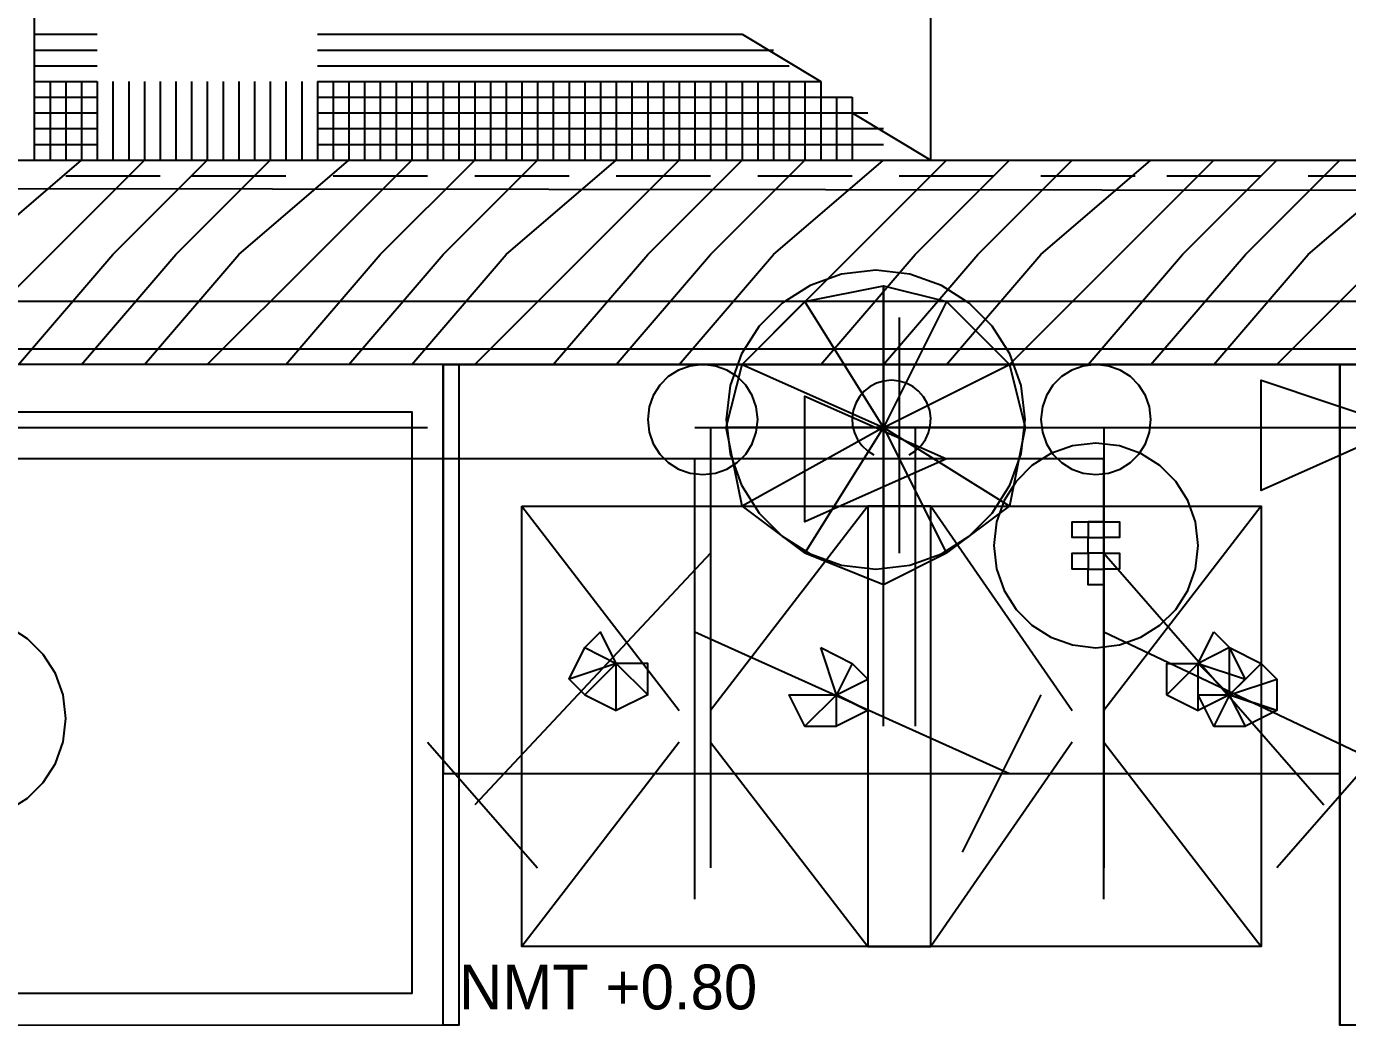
# Model space of a CAD drawing. Header units: metres. Extents: x 1 to 213, y 1 to 147.
# Drawn here: x 87.282 to 88.171, y 97.859 to 98.525 of the extents above; entities that cross this region are included whole.
import ezdxf

# ---------------------------------------------------------------- set-up
doc = ezdxf.new("R2010")
doc.units = ezdxf.units.M
doc.layers.add('00-BASE-ARQUITECTURA', color=8, linetype='Continuous')
doc.layers.add('00-BASE-TEXTO', color=8, linetype='Continuous')

msp = doc.modelspace()

# ---------------------------------------------------------------- linework, layer by layer
at = {"layer": '00-BASE-ARQUITECTURA'}
for points in [[(87.89102, 98.43553), (87.89102, 98.75303), (87.28776, 98.75303), (87.28776, 98.43553)], [(86.91735, 98.30853), (88.2191, 98.30853), (88.2191, 98.34028), (86.91735, 98.34028)], [(87.56294, 97.85345), (87.56294, 98.29794), (86.91735, 98.29794), (86.91735, 97.85345)], [(87.56294, 98.29794), (87.57352, 98.29794), (87.57352, 97.85345), (87.56294, 97.85345)], [(87.56294, 98.02278), (88.16618, 98.02278), (88.16618, 98.29794), (87.56294, 98.29794)], [(88.81176, 98.29794), (88.81176, 97.85345), (88.16618, 97.85345), (88.16618, 98.29794)], [(86.93851, 97.87462), (86.93851, 98.2662), (87.54176, 98.2662), (87.54176, 97.87462)], [(87.61585, 98.2027), (88.11327, 98.2027), (88.11327, 97.90637), (87.61585, 97.90637)], [(87.89102, 97.90637), (87.89102, 98.2027), (87.84868, 98.2027), (87.84868, 97.90637)]]:
    msp.add_lwpolyline(points, close=True, dxfattribs=at)
for points in [[(87.28776, 98.5202), (87.29835, 98.5202), (87.30894, 98.5202), (87.31952, 98.5202), (87.3301, 98.5202)], [(87.28776, 98.5202), (87.29835, 98.5202), (87.30894, 98.5202), (87.31952, 98.5202), (87.3301, 98.5202)], [(87.47826, 98.5202), (87.48884, 98.5202), (87.49943, 98.5202), (87.51001, 98.5202), (87.52059, 98.5202), (87.53118, 98.5202), (87.54176, 98.5202), (87.55234, 98.5202), (87.56294, 98.5202), (87.57352, 98.5202), (87.5841, 98.5202), (87.59468, 98.5202), (87.60527, 98.5202), (87.61585, 98.5202), (87.62643, 98.5202), (87.63702, 98.5202), (87.6476, 98.5202), (87.65818, 98.5202), (87.66876, 98.5202), (87.67935, 98.5202), (87.68993, 98.5202), (87.70051, 98.5202), (87.7111, 98.5202), (87.72168, 98.5202), (87.73226, 98.5202), (87.74285, 98.5202), (87.75343, 98.5202)], [(87.47826, 98.5202), (87.48884, 98.5202), (87.49943, 98.5202), (87.51001, 98.5202), (87.52059, 98.5202), (87.53118, 98.5202), (87.54176, 98.5202), (87.55234, 98.5202), (87.56294, 98.5202), (87.57352, 98.5202), (87.5841, 98.5202), (87.59468, 98.5202), (87.60527, 98.5202), (87.61585, 98.5202), (87.62643, 98.5202), (87.63702, 98.5202), (87.6476, 98.5202), (87.65818, 98.5202), (87.66876, 98.5202), (87.67935, 98.5202), (87.68993, 98.5202), (87.70051, 98.5202), (87.7111, 98.5202), (87.72168, 98.5202), (87.73226, 98.5202), (87.74285, 98.5202), (87.75343, 98.5202), (87.76401, 98.5202)], [(87.76401, 98.5202), (87.81693, 98.48845)], [(87.28776, 98.50961), (87.29835, 98.50961), (87.30894, 98.50961), (87.31952, 98.50961), (87.3301, 98.50961)], [(87.28776, 98.50961), (87.29835, 98.50961), (87.30894, 98.50961), (87.31952, 98.50961), (87.3301, 98.50961)], [(87.47826, 98.50961), (87.48884, 98.50961), (87.49943, 98.50961), (87.51001, 98.50961), (87.52059, 98.50961), (87.53118, 98.50961), (87.54176, 98.50961), (87.55234, 98.50961), (87.56294, 98.50961), (87.57352, 98.50961), (87.5841, 98.50961), (87.59468, 98.50961), (87.60527, 98.50961), (87.61585, 98.50961), (87.62643, 98.50961), (87.63702, 98.50961), (87.6476, 98.50961), (87.65818, 98.50961), (87.66876, 98.50961), (87.67935, 98.50961), (87.68993, 98.50961), (87.70051, 98.50961), (87.7111, 98.50961), (87.72168, 98.50961), (87.73226, 98.50961), (87.74285, 98.50961), (87.75343, 98.50961), (87.76401, 98.50961), (87.77459, 98.50961)], [(87.47826, 98.50961), (87.48884, 98.50961), (87.49943, 98.50961), (87.51001, 98.50961), (87.52059, 98.50961), (87.53118, 98.50961), (87.54176, 98.50961), (87.55234, 98.50961), (87.56294, 98.50961), (87.57352, 98.50961), (87.5841, 98.50961), (87.59468, 98.50961), (87.60527, 98.50961), (87.61585, 98.50961), (87.62643, 98.50961), (87.63702, 98.50961), (87.6476, 98.50961), (87.65818, 98.50961), (87.66876, 98.50961), (87.67935, 98.50961), (87.68993, 98.50961), (87.70051, 98.50961), (87.7111, 98.50961), (87.72168, 98.50961), (87.73226, 98.50961), (87.74285, 98.50961), (87.75343, 98.50961), (87.76401, 98.50961), (87.77459, 98.50961), (87.78518, 98.50961)], [(87.28776, 98.49903), (87.29835, 98.49903), (87.30894, 98.49903), (87.31952, 98.49903), (87.3301, 98.49903)], [(87.28776, 98.49903), (87.29835, 98.49903), (87.30894, 98.49903), (87.31952, 98.49903), (87.3301, 98.49903)], [(87.47826, 98.49903), (87.48884, 98.49903), (87.49943, 98.49903), (87.51001, 98.49903), (87.52059, 98.49903), (87.53118, 98.49903), (87.54176, 98.49903), (87.55234, 98.49903), (87.56294, 98.49903), (87.57352, 98.49903), (87.5841, 98.49903), (87.59468, 98.49903), (87.60527, 98.49903), (87.61585, 98.49903), (87.62643, 98.49903), (87.63702, 98.49903), (87.6476, 98.49903), (87.65818, 98.49903), (87.66876, 98.49903), (87.67935, 98.49903), (87.68993, 98.49903), (87.70051, 98.49903), (87.7111, 98.49903), (87.72168, 98.49903), (87.73226, 98.49903), (87.74285, 98.49903), (87.75343, 98.49903), (87.76401, 98.49903), (87.77459, 98.49903), (87.78518, 98.49903)], [(87.47826, 98.49903), (87.48884, 98.49903), (87.49943, 98.49903), (87.51001, 98.49903), (87.52059, 98.49903), (87.53118, 98.49903), (87.54176, 98.49903), (87.55234, 98.49903), (87.56294, 98.49903), (87.57352, 98.49903), (87.5841, 98.49903), (87.59468, 98.49903), (87.60527, 98.49903), (87.61585, 98.49903), (87.62643, 98.49903), (87.63702, 98.49903), (87.6476, 98.49903), (87.65818, 98.49903), (87.66876, 98.49903), (87.67935, 98.49903), (87.68993, 98.49903), (87.70051, 98.49903), (87.7111, 98.49903), (87.72168, 98.49903), (87.73226, 98.49903), (87.74285, 98.49903), (87.75343, 98.49903), (87.76401, 98.49903), (87.77459, 98.49903), (87.78518, 98.49903), (87.79576, 98.49903)], [(87.28776, 98.48845), (87.29835, 98.48845), (87.30894, 98.48845), (87.31952, 98.48845), (87.3301, 98.48845)], [(87.28776, 98.48845), (87.29835, 98.48845), (87.30894, 98.48845), (87.31952, 98.48845), (87.3301, 98.48845)], [(87.28776, 98.48845), (87.29835, 98.48845), (87.30894, 98.48845), (87.31952, 98.48845), (87.3301, 98.48845)], [(87.29835, 98.48845), (87.29835, 98.47786), (87.29835, 98.46728), (87.29835, 98.4567), (87.29835, 98.44612), (87.29835, 98.43553)], [(87.29835, 98.48845), (87.29835, 98.47786), (87.29835, 98.46728), (87.29835, 98.4567), (87.29835, 98.44612), (87.29835, 98.43553)], [(87.30894, 98.48845), (87.30894, 98.47786), (87.30894, 98.46728), (87.30894, 98.4567), (87.30894, 98.44612), (87.30894, 98.43553)], [(87.30894, 98.48845), (87.30894, 98.47786), (87.30894, 98.46728), (87.30894, 98.4567), (87.30894, 98.44612), (87.30894, 98.43553)], [(87.31952, 98.48845), (87.31952, 98.47786), (87.31952, 98.46728), (87.31952, 98.4567), (87.31952, 98.44612), (87.31952, 98.43553)], [(87.31952, 98.48845), (87.31952, 98.47786), (87.31952, 98.46728), (87.31952, 98.4567), (87.31952, 98.44612), (87.31952, 98.43553)], [(87.3301, 98.48845), (87.3301, 98.47786), (87.3301, 98.46728), (87.3301, 98.4567), (87.3301, 98.44612), (87.3301, 98.43553)], [(87.3301, 98.48845), (87.3301, 98.47786), (87.3301, 98.46728), (87.3301, 98.4567), (87.3301, 98.44612), (87.3301, 98.43553)], [(87.34068, 98.48845), (87.34068, 98.47786), (87.34068, 98.46728), (87.34068, 98.4567), (87.34068, 98.44612), (87.34068, 98.43553)], [(87.34068, 98.48845), (87.34068, 98.47786), (87.34068, 98.46728), (87.34068, 98.4567), (87.34068, 98.44612), (87.34068, 98.43553)], [(87.35127, 98.48845), (87.35127, 98.47786), (87.35127, 98.46728), (87.35127, 98.4567), (87.35127, 98.44612), (87.35127, 98.43553)], [(87.35127, 98.48845), (87.35127, 98.47786), (87.35127, 98.46728), (87.35127, 98.4567), (87.35127, 98.44612), (87.35127, 98.43553)], [(87.36185, 98.48845), (87.36185, 98.47786), (87.36185, 98.46728), (87.36185, 98.4567), (87.36185, 98.44612), (87.36185, 98.43553)], [(87.36185, 98.48845), (87.36185, 98.47786), (87.36185, 98.46728), (87.36185, 98.4567), (87.36185, 98.44612), (87.36185, 98.43553)], [(87.37243, 98.48845), (87.37243, 98.47786), (87.37243, 98.46728), (87.37243, 98.4567), (87.37243, 98.44612), (87.37243, 98.43553)], [(87.37243, 98.48845), (87.37243, 98.47786), (87.37243, 98.46728), (87.37243, 98.4567), (87.37243, 98.44612), (87.37243, 98.43553)], [(87.38302, 98.48845), (87.38302, 98.47786), (87.38302, 98.46728), (87.38302, 98.4567), (87.38302, 98.44612), (87.38302, 98.43553)], [(87.38302, 98.48845), (87.38302, 98.47786), (87.38302, 98.46728), (87.38302, 98.4567), (87.38302, 98.44612), (87.38302, 98.43553)], [(87.3936, 98.48845), (87.3936, 98.47786), (87.3936, 98.46728), (87.3936, 98.4567), (87.3936, 98.44612), (87.3936, 98.43553)], [(87.3936, 98.48845), (87.3936, 98.47786), (87.3936, 98.46728), (87.3936, 98.4567), (87.3936, 98.44612), (87.3936, 98.43553)], [(87.40418, 98.48845), (87.40418, 98.47786), (87.40418, 98.46728), (87.40418, 98.4567), (87.40418, 98.44612), (87.40418, 98.43553)], [(87.40418, 98.48845), (87.40418, 98.47786), (87.40418, 98.46728), (87.40418, 98.4567), (87.40418, 98.44612), (87.40418, 98.43553)], [(87.41476, 98.48845), (87.41476, 98.47786), (87.41476, 98.46728), (87.41476, 98.4567), (87.41476, 98.44612), (87.41476, 98.43553)], [(87.41476, 98.48845), (87.41476, 98.47786), (87.41476, 98.46728), (87.41476, 98.4567), (87.41476, 98.44612), (87.41476, 98.43553)], [(87.42535, 98.48845), (87.42535, 98.47786), (87.42535, 98.46728), (87.42535, 98.4567), (87.42535, 98.44612), (87.42535, 98.43553)], [(87.42535, 98.48845), (87.42535, 98.47786), (87.42535, 98.46728), (87.42535, 98.4567), (87.42535, 98.44612), (87.42535, 98.43553)], [(87.43593, 98.48845), (87.43593, 98.47786), (87.43593, 98.46728), (87.43593, 98.4567), (87.43593, 98.44612), (87.43593, 98.43553)], [(87.43593, 98.48845), (87.43593, 98.47786), (87.43593, 98.46728), (87.43593, 98.4567), (87.43593, 98.44612), (87.43593, 98.43553)], [(87.44651, 98.48845), (87.44651, 98.47786), (87.44651, 98.46728), (87.44651, 98.4567), (87.44651, 98.44612), (87.44651, 98.43553)], [(87.44651, 98.48845), (87.44651, 98.47786), (87.44651, 98.46728), (87.44651, 98.4567), (87.44651, 98.44612), (87.44651, 98.43553)], [(87.4571, 98.48845), (87.4571, 98.47786), (87.4571, 98.46728), (87.4571, 98.4567), (87.4571, 98.44612), (87.4571, 98.43553)], [(87.4571, 98.48845), (87.4571, 98.47786), (87.4571, 98.46728), (87.4571, 98.4567), (87.4571, 98.44612), (87.4571, 98.43553)], [(87.46768, 98.48845), (87.46768, 98.47786), (87.46768, 98.46728), (87.46768, 98.4567), (87.46768, 98.44612), (87.46768, 98.43553)], [(87.46768, 98.48845), (87.46768, 98.47786), (87.46768, 98.46728), (87.46768, 98.4567), (87.46768, 98.44612), (87.46768, 98.43553)], [(87.47826, 98.48845), (87.47826, 98.47786), (87.47826, 98.46728), (87.47826, 98.4567), (87.47826, 98.44612), (87.47826, 98.43553)], [(87.47826, 98.48845), (87.47826, 98.47786), (87.47826, 98.46728), (87.47826, 98.4567), (87.47826, 98.44612), (87.47826, 98.43553)], [(87.47826, 98.48845), (87.47826, 98.47786), (87.47826, 98.46728), (87.47826, 98.4567), (87.47826, 98.44612), (87.47826, 98.43553)], [(87.47826, 98.48845), (87.48884, 98.48845), (87.49943, 98.48845), (87.51001, 98.48845), (87.52059, 98.48845), (87.53118, 98.48845), (87.54176, 98.48845), (87.55234, 98.48845), (87.56294, 98.48845), (87.57352, 98.48845), (87.5841, 98.48845), (87.59468, 98.48845), (87.60527, 98.48845), (87.61585, 98.48845), (87.62643, 98.48845), (87.63702, 98.48845), (87.6476, 98.48845), (87.65818, 98.48845), (87.66876, 98.48845), (87.67935, 98.48845), (87.68993, 98.48845), (87.70051, 98.48845), (87.7111, 98.48845), (87.72168, 98.48845), (87.73226, 98.48845), (87.74285, 98.48845), (87.75343, 98.48845), (87.76401, 98.48845), (87.77459, 98.48845), (87.78518, 98.48845), (87.79576, 98.48845), (87.80634, 98.48845)], [(87.47826, 98.48845), (87.48884, 98.48845), (87.49943, 98.48845), (87.51001, 98.48845), (87.52059, 98.48845), (87.53118, 98.48845), (87.54176, 98.48845), (87.55234, 98.48845), (87.56294, 98.48845), (87.57352, 98.48845), (87.5841, 98.48845), (87.59468, 98.48845), (87.60527, 98.48845), (87.61585, 98.48845), (87.62643, 98.48845), (87.63702, 98.48845), (87.6476, 98.48845), (87.65818, 98.48845), (87.66876, 98.48845), (87.67935, 98.48845), (87.68993, 98.48845), (87.70051, 98.48845), (87.7111, 98.48845), (87.72168, 98.48845), (87.73226, 98.48845), (87.74285, 98.48845), (87.75343, 98.48845), (87.76401, 98.48845), (87.77459, 98.48845), (87.78518, 98.48845), (87.79576, 98.48845), (87.80634, 98.48845), (87.81693, 98.48845)], [(87.47826, 98.48845), (87.48884, 98.48845), (87.49943, 98.48845), (87.51001, 98.48845), (87.52059, 98.48845), (87.53118, 98.48845), (87.54176, 98.48845), (87.55234, 98.48845), (87.56294, 98.48845), (87.57352, 98.48845), (87.5841, 98.48845), (87.59468, 98.48845), (87.60527, 98.48845), (87.61585, 98.48845), (87.62643, 98.48845), (87.63702, 98.48845), (87.6476, 98.48845), (87.65818, 98.48845), (87.66876, 98.48845), (87.67935, 98.48845), (87.68993, 98.48845), (87.70051, 98.48845), (87.7111, 98.48845), (87.72168, 98.48845), (87.73226, 98.48845), (87.74285, 98.48845), (87.75343, 98.48845), (87.76401, 98.48845), (87.77459, 98.48845), (87.78518, 98.48845), (87.79576, 98.48845), (87.80634, 98.48845), (87.81693, 98.48845)], [(87.48884, 98.48845), (87.48884, 98.47786), (87.48884, 98.46728), (87.48884, 98.4567), (87.48884, 98.44612), (87.48884, 98.43553)], [(87.48884, 98.48845), (87.48884, 98.47786), (87.48884, 98.46728), (87.48884, 98.4567), (87.48884, 98.44612), (87.48884, 98.43553)], [(87.49943, 98.48845), (87.49943, 98.47786), (87.49943, 98.46728), (87.49943, 98.4567), (87.49943, 98.44612), (87.49943, 98.43553)], [(87.49943, 98.48845), (87.49943, 98.47786), (87.49943, 98.46728), (87.49943, 98.4567), (87.49943, 98.44612), (87.49943, 98.43553)], [(87.51001, 98.48845), (87.51001, 98.47786), (87.51001, 98.46728), (87.51001, 98.4567), (87.51001, 98.44612), (87.51001, 98.43553)], [(87.51001, 98.48845), (87.51001, 98.47786), (87.51001, 98.46728), (87.51001, 98.4567), (87.51001, 98.44612), (87.51001, 98.43553)], [(87.52059, 98.48845), (87.52059, 98.47786), (87.52059, 98.46728), (87.52059, 98.4567), (87.52059, 98.44612), (87.52059, 98.43553)], [(87.52059, 98.48845), (87.52059, 98.47786), (87.52059, 98.46728), (87.52059, 98.4567), (87.52059, 98.44612), (87.52059, 98.43553)], [(87.53118, 98.48845), (87.53118, 98.47786), (87.53118, 98.46728), (87.53118, 98.4567), (87.53118, 98.44612), (87.53118, 98.43553)], [(87.53118, 98.48845), (87.53118, 98.47786), (87.53118, 98.46728), (87.53118, 98.4567), (87.53118, 98.44612), (87.53118, 98.43553)], [(87.54176, 98.48845), (87.54176, 98.47786), (87.54176, 98.46728), (87.54176, 98.4567), (87.54176, 98.44612), (87.54176, 98.43553)], [(87.54176, 98.48845), (87.54176, 98.47786), (87.54176, 98.46728), (87.54176, 98.4567), (87.54176, 98.44612), (87.54176, 98.43553)], [(87.55234, 98.48845), (87.55234, 98.47786), (87.55234, 98.46728), (87.55234, 98.4567), (87.55234, 98.44612), (87.55234, 98.43553)], [(87.55234, 98.48845), (87.55234, 98.47786), (87.55234, 98.46728), (87.55234, 98.4567), (87.55234, 98.44612), (87.55234, 98.43553)], [(87.56294, 98.48845), (87.56294, 98.47786), (87.56294, 98.46728), (87.56294, 98.4567), (87.56294, 98.44612), (87.56294, 98.43553)], [(87.56294, 98.48845), (87.56294, 98.47786), (87.56294, 98.46728), (87.56294, 98.4567), (87.56294, 98.44612), (87.56294, 98.43553)], [(87.57352, 98.48845), (87.57352, 98.47786), (87.57352, 98.46728), (87.57352, 98.4567), (87.57352, 98.44612), (87.57352, 98.43553)], [(87.57352, 98.48845), (87.57352, 98.47786), (87.57352, 98.46728), (87.57352, 98.4567), (87.57352, 98.44612), (87.57352, 98.43553)], [(87.5841, 98.48845), (87.5841, 98.47786), (87.5841, 98.46728), (87.5841, 98.4567), (87.5841, 98.44612), (87.5841, 98.43553)], [(87.5841, 98.48845), (87.5841, 98.47786), (87.5841, 98.46728), (87.5841, 98.4567), (87.5841, 98.44612), (87.5841, 98.43553)], [(87.59468, 98.48845), (87.59468, 98.47786), (87.59468, 98.46728), (87.59468, 98.4567), (87.59468, 98.44612), (87.59468, 98.43553)], [(87.59468, 98.48845), (87.59468, 98.47786), (87.59468, 98.46728), (87.59468, 98.4567), (87.59468, 98.44612), (87.59468, 98.43553)], [(87.60527, 98.48845), (87.60527, 98.47786), (87.60527, 98.46728), (87.60527, 98.4567), (87.60527, 98.44612), (87.60527, 98.43553)], [(87.60527, 98.48845), (87.60527, 98.47786), (87.60527, 98.46728), (87.60527, 98.4567), (87.60527, 98.44612), (87.60527, 98.43553)], [(87.61585, 98.48845), (87.61585, 98.47786), (87.61585, 98.46728), (87.61585, 98.4567), (87.61585, 98.44612), (87.61585, 98.43553)], [(87.61585, 98.48845), (87.61585, 98.47786), (87.61585, 98.46728), (87.61585, 98.4567), (87.61585, 98.44612), (87.61585, 98.43553)], [(87.62643, 98.48845), (87.62643, 98.47786), (87.62643, 98.46728), (87.62643, 98.4567), (87.62643, 98.44612), (87.62643, 98.43553)], [(87.62643, 98.48845), (87.62643, 98.47786), (87.62643, 98.46728), (87.62643, 98.4567), (87.62643, 98.44612), (87.62643, 98.43553)], [(87.63702, 98.48845), (87.63702, 98.47786), (87.63702, 98.46728), (87.63702, 98.4567), (87.63702, 98.44612), (87.63702, 98.43553)], [(87.63702, 98.48845), (87.63702, 98.47786), (87.63702, 98.46728), (87.63702, 98.4567), (87.63702, 98.44612), (87.63702, 98.43553)], [(87.6476, 98.48845), (87.6476, 98.47786), (87.6476, 98.46728), (87.6476, 98.4567), (87.6476, 98.44612), (87.6476, 98.43553)], [(87.6476, 98.48845), (87.6476, 98.47786), (87.6476, 98.46728), (87.6476, 98.4567), (87.6476, 98.44612), (87.6476, 98.43553)], [(87.65818, 98.48845), (87.65818, 98.47786), (87.65818, 98.46728), (87.65818, 98.4567), (87.65818, 98.44612), (87.65818, 98.43553)], [(87.65818, 98.48845), (87.65818, 98.47786), (87.65818, 98.46728), (87.65818, 98.4567), (87.65818, 98.44612), (87.65818, 98.43553)], [(87.66876, 98.48845), (87.66876, 98.47786), (87.66876, 98.46728), (87.66876, 98.4567), (87.66876, 98.44612), (87.66876, 98.43553)], [(87.66876, 98.48845), (87.66876, 98.47786), (87.66876, 98.46728), (87.66876, 98.4567), (87.66876, 98.44612), (87.66876, 98.43553)], [(87.67935, 98.48845), (87.67935, 98.47786), (87.67935, 98.46728), (87.67935, 98.4567), (87.67935, 98.44612), (87.67935, 98.43553)], [(87.67935, 98.48845), (87.67935, 98.47786), (87.67935, 98.46728), (87.67935, 98.4567), (87.67935, 98.44612), (87.67935, 98.43553)], [(87.68993, 98.48845), (87.68993, 98.47786), (87.68993, 98.46728), (87.68993, 98.4567), (87.68993, 98.44612), (87.68993, 98.43553)], [(87.68993, 98.48845), (87.68993, 98.47786), (87.68993, 98.46728), (87.68993, 98.4567), (87.68993, 98.44612), (87.68993, 98.43553)], [(87.70051, 98.48845), (87.70051, 98.47786), (87.70051, 98.46728), (87.70051, 98.4567), (87.70051, 98.44612), (87.70051, 98.43553)], [(87.70051, 98.48845), (87.70051, 98.47786), (87.70051, 98.46728), (87.70051, 98.4567), (87.70051, 98.44612), (87.70051, 98.43553)], [(87.7111, 98.48845), (87.7111, 98.47786), (87.7111, 98.46728), (87.7111, 98.4567), (87.7111, 98.44612), (87.7111, 98.43553)], [(87.7111, 98.48845), (87.7111, 98.47786), (87.7111, 98.46728), (87.7111, 98.4567), (87.7111, 98.44612), (87.7111, 98.43553)], [(87.72168, 98.48845), (87.72168, 98.47786), (87.72168, 98.46728), (87.72168, 98.4567), (87.72168, 98.44612), (87.72168, 98.43553)], [(87.72168, 98.48845), (87.72168, 98.47786), (87.72168, 98.46728), (87.72168, 98.4567), (87.72168, 98.44612), (87.72168, 98.43553)], [(87.73226, 98.48845), (87.73226, 98.47786), (87.73226, 98.46728), (87.73226, 98.4567), (87.73226, 98.44612), (87.73226, 98.43553)], [(87.73226, 98.48845), (87.73226, 98.47786), (87.73226, 98.46728), (87.73226, 98.4567), (87.73226, 98.44612), (87.73226, 98.43553)], [(87.74285, 98.48845), (87.74285, 98.47786), (87.74285, 98.46728), (87.74285, 98.4567), (87.74285, 98.44612), (87.74285, 98.43553)], [(87.74285, 98.48845), (87.74285, 98.47786), (87.74285, 98.46728), (87.74285, 98.4567), (87.74285, 98.44612), (87.74285, 98.43553)], [(87.75343, 98.48845), (87.75343, 98.47786), (87.75343, 98.46728), (87.75343, 98.4567), (87.75343, 98.44612), (87.75343, 98.43553)], [(87.75343, 98.48845), (87.75343, 98.47786), (87.75343, 98.46728), (87.75343, 98.4567), (87.75343, 98.44612), (87.75343, 98.43553)], [(87.76401, 98.48845), (87.76401, 98.47786), (87.76401, 98.46728), (87.76401, 98.4567), (87.76401, 98.44612), (87.76401, 98.43553)], [(87.76401, 98.48845), (87.76401, 98.47786), (87.76401, 98.46728), (87.76401, 98.4567), (87.76401, 98.44612), (87.76401, 98.43553)], [(87.77459, 98.48845), (87.77459, 98.47786), (87.77459, 98.46728), (87.77459, 98.4567), (87.77459, 98.44612), (87.77459, 98.43553)], [(87.77459, 98.48845), (87.77459, 98.47786), (87.77459, 98.46728), (87.77459, 98.4567), (87.77459, 98.44612), (87.77459, 98.43553)], [(87.78518, 98.48845), (87.78518, 98.47786), (87.78518, 98.46728), (87.78518, 98.4567), (87.78518, 98.44612), (87.78518, 98.43553)], [(87.78518, 98.48845), (87.78518, 98.47786), (87.78518, 98.46728), (87.78518, 98.4567), (87.78518, 98.44612), (87.78518, 98.43553)], [(87.79576, 98.48845), (87.79576, 98.47786), (87.79576, 98.46728), (87.79576, 98.4567), (87.79576, 98.44612), (87.79576, 98.43553)], [(87.79576, 98.48845), (87.79576, 98.47786), (87.79576, 98.46728), (87.79576, 98.4567), (87.79576, 98.44612), (87.79576, 98.43553)], [(87.80634, 98.48845), (87.80634, 98.47786), (87.80634, 98.46728), (87.80634, 98.4567), (87.80634, 98.44612), (87.80634, 98.43553)], [(87.80634, 98.48845), (87.80634, 98.47786), (87.80634, 98.46728), (87.80634, 98.4567), (87.80634, 98.44612), (87.80634, 98.43553)], [(87.81693, 98.48845), (87.81693, 98.47786), (87.81693, 98.46728), (87.81693, 98.4567), (87.81693, 98.44612), (87.81693, 98.43553)], [(87.81693, 98.48845), (87.81693, 98.47786), (87.81693, 98.46728), (87.81693, 98.4567), (87.81693, 98.44612), (87.81693, 98.43553)], [(87.28776, 98.47786), (87.29835, 98.47786), (87.30894, 98.47786), (87.31952, 98.47786), (87.3301, 98.47786)], [(87.28776, 98.47786), (87.29835, 98.47786), (87.30894, 98.47786), (87.31952, 98.47786), (87.3301, 98.47786)], [(87.47826, 98.47786), (87.48884, 98.47786), (87.49943, 98.47786), (87.51001, 98.47786), (87.52059, 98.47786), (87.53118, 98.47786), (87.54176, 98.47786), (87.55234, 98.47786), (87.56294, 98.47786), (87.57352, 98.47786), (87.5841, 98.47786), (87.59468, 98.47786), (87.60527, 98.47786), (87.61585, 98.47786), (87.62643, 98.47786), (87.63702, 98.47786), (87.6476, 98.47786), (87.65818, 98.47786), (87.66876, 98.47786), (87.67935, 98.47786), (87.68993, 98.47786), (87.70051, 98.47786), (87.7111, 98.47786), (87.72168, 98.47786), (87.73226, 98.47786), (87.74285, 98.47786), (87.75343, 98.47786), (87.76401, 98.47786), (87.77459, 98.47786), (87.78518, 98.47786), (87.79576, 98.47786), (87.80634, 98.47786), (87.81693, 98.47786), (87.82752, 98.47786)], [(87.47826, 98.47786), (87.48884, 98.47786), (87.49943, 98.47786), (87.51001, 98.47786), (87.52059, 98.47786), (87.53118, 98.47786), (87.54176, 98.47786), (87.55234, 98.47786), (87.56294, 98.47786), (87.57352, 98.47786), (87.5841, 98.47786), (87.59468, 98.47786), (87.60527, 98.47786), (87.61585, 98.47786), (87.62643, 98.47786), (87.63702, 98.47786), (87.6476, 98.47786), (87.65818, 98.47786), (87.66876, 98.47786), (87.67935, 98.47786), (87.68993, 98.47786), (87.70051, 98.47786), (87.7111, 98.47786), (87.72168, 98.47786), (87.73226, 98.47786), (87.74285, 98.47786), (87.75343, 98.47786), (87.76401, 98.47786), (87.77459, 98.47786), (87.78518, 98.47786), (87.79576, 98.47786), (87.80634, 98.47786), (87.81693, 98.47786), (87.82752, 98.47786), (87.8381, 98.47786)], [(87.82752, 98.47786), (87.82752, 98.46728), (87.82752, 98.4567), (87.82752, 98.44612), (87.82752, 98.43553)], [(87.82752, 98.47786), (87.82752, 98.46728), (87.82752, 98.4567), (87.82752, 98.44612), (87.82752, 98.43553)], [(87.8381, 98.47786), (87.8381, 98.46728), (87.8381, 98.4567), (87.8381, 98.44612), (87.8381, 98.43553)], [(87.28776, 98.46728), (87.29835, 98.46728), (87.30894, 98.46728), (87.31952, 98.46728), (87.3301, 98.46728)], [(87.28776, 98.46728), (87.29835, 98.46728), (87.30894, 98.46728), (87.31952, 98.46728), (87.3301, 98.46728)], [(87.47826, 98.46728), (87.48884, 98.46728), (87.49943, 98.46728), (87.51001, 98.46728), (87.52059, 98.46728), (87.53118, 98.46728), (87.54176, 98.46728), (87.55234, 98.46728), (87.56294, 98.46728), (87.57352, 98.46728), (87.5841, 98.46728), (87.59468, 98.46728), (87.60527, 98.46728), (87.61585, 98.46728), (87.62643, 98.46728), (87.63702, 98.46728), (87.6476, 98.46728), (87.65818, 98.46728), (87.66876, 98.46728), (87.67935, 98.46728), (87.68993, 98.46728), (87.70051, 98.46728), (87.7111, 98.46728), (87.72168, 98.46728), (87.73226, 98.46728), (87.74285, 98.46728), (87.75343, 98.46728), (87.76401, 98.46728), (87.77459, 98.46728), (87.78518, 98.46728), (87.79576, 98.46728), (87.80634, 98.46728), (87.81693, 98.46728), (87.82752, 98.46728), (87.8381, 98.46728), (87.84868, 98.46728)], [(87.47826, 98.46728), (87.48884, 98.46728), (87.49943, 98.46728), (87.51001, 98.46728), (87.52059, 98.46728), (87.53118, 98.46728), (87.54176, 98.46728), (87.55234, 98.46728), (87.56294, 98.46728), (87.57352, 98.46728), (87.5841, 98.46728), (87.59468, 98.46728), (87.60527, 98.46728), (87.61585, 98.46728), (87.62643, 98.46728), (87.63702, 98.46728), (87.6476, 98.46728), (87.65818, 98.46728), (87.66876, 98.46728), (87.67935, 98.46728), (87.68993, 98.46728), (87.70051, 98.46728), (87.7111, 98.46728), (87.72168, 98.46728), (87.73226, 98.46728), (87.74285, 98.46728), (87.75343, 98.46728), (87.76401, 98.46728), (87.77459, 98.46728), (87.78518, 98.46728), (87.79576, 98.46728), (87.80634, 98.46728), (87.81693, 98.46728), (87.82752, 98.46728), (87.8381, 98.46728), (87.84868, 98.46728)], [(87.8381, 98.46728), (87.89102, 98.43553)], [(87.28776, 98.4567), (87.29835, 98.4567), (87.30894, 98.4567), (87.31952, 98.4567), (87.3301, 98.4567)], [(87.28776, 98.4567), (87.29835, 98.4567), (87.30894, 98.4567), (87.31952, 98.4567), (87.3301, 98.4567)], [(87.47826, 98.4567), (87.48884, 98.4567), (87.49943, 98.4567), (87.51001, 98.4567), (87.52059, 98.4567), (87.53118, 98.4567), (87.54176, 98.4567), (87.55234, 98.4567), (87.56294, 98.4567), (87.57352, 98.4567), (87.5841, 98.4567), (87.59468, 98.4567), (87.60527, 98.4567), (87.61585, 98.4567), (87.62643, 98.4567), (87.63702, 98.4567), (87.6476, 98.4567), (87.65818, 98.4567), (87.66876, 98.4567), (87.67935, 98.4567), (87.68993, 98.4567), (87.70051, 98.4567), (87.7111, 98.4567), (87.72168, 98.4567), (87.73226, 98.4567), (87.74285, 98.4567), (87.75343, 98.4567), (87.76401, 98.4567), (87.77459, 98.4567), (87.78518, 98.4567), (87.79576, 98.4567), (87.80634, 98.4567), (87.81693, 98.4567), (87.82752, 98.4567), (87.8381, 98.4567), (87.84868, 98.4567), (87.85927, 98.4567)], [(87.47826, 98.4567), (87.48884, 98.4567), (87.49943, 98.4567), (87.51001, 98.4567), (87.52059, 98.4567), (87.53118, 98.4567), (87.54176, 98.4567), (87.55234, 98.4567), (87.56294, 98.4567), (87.57352, 98.4567), (87.5841, 98.4567), (87.59468, 98.4567), (87.60527, 98.4567), (87.61585, 98.4567), (87.62643, 98.4567), (87.63702, 98.4567), (87.6476, 98.4567), (87.65818, 98.4567), (87.66876, 98.4567), (87.67935, 98.4567), (87.68993, 98.4567), (87.70051, 98.4567), (87.7111, 98.4567), (87.72168, 98.4567), (87.73226, 98.4567), (87.74285, 98.4567), (87.75343, 98.4567), (87.76401, 98.4567), (87.77459, 98.4567), (87.78518, 98.4567), (87.79576, 98.4567), (87.80634, 98.4567), (87.81693, 98.4567), (87.82752, 98.4567), (87.8381, 98.4567), (87.84868, 98.4567), (87.85927, 98.4567)], [(87.28776, 98.44612), (87.29835, 98.44612), (87.30894, 98.44612), (87.31952, 98.44612), (87.3301, 98.44612)], [(87.28776, 98.44612), (87.29835, 98.44612), (87.30894, 98.44612), (87.31952, 98.44612), (87.3301, 98.44612)], [(87.47826, 98.44612), (87.48884, 98.44612), (87.49943, 98.44612), (87.51001, 98.44612), (87.52059, 98.44612), (87.53118, 98.44612), (87.54176, 98.44612), (87.55234, 98.44612), (87.56294, 98.44612), (87.57352, 98.44612), (87.5841, 98.44612), (87.59468, 98.44612), (87.60527, 98.44612), (87.61585, 98.44612), (87.62643, 98.44612), (87.63702, 98.44612), (87.6476, 98.44612), (87.65818, 98.44612), (87.66876, 98.44612), (87.67935, 98.44612), (87.68993, 98.44612), (87.70051, 98.44612), (87.7111, 98.44612), (87.72168, 98.44612), (87.73226, 98.44612), (87.74285, 98.44612), (87.75343, 98.44612), (87.76401, 98.44612), (87.77459, 98.44612), (87.78518, 98.44612), (87.79576, 98.44612), (87.80634, 98.44612), (87.81693, 98.44612), (87.82752, 98.44612), (87.8381, 98.44612), (87.84868, 98.44612), (87.85927, 98.44612)], [(87.47826, 98.44612), (87.48884, 98.44612), (87.49943, 98.44612), (87.51001, 98.44612), (87.52059, 98.44612), (87.53118, 98.44612), (87.54176, 98.44612), (87.55234, 98.44612), (87.56294, 98.44612), (87.57352, 98.44612), (87.5841, 98.44612), (87.59468, 98.44612), (87.60527, 98.44612), (87.61585, 98.44612), (87.62643, 98.44612), (87.63702, 98.44612), (87.6476, 98.44612), (87.65818, 98.44612), (87.66876, 98.44612), (87.67935, 98.44612), (87.68993, 98.44612), (87.70051, 98.44612), (87.7111, 98.44612), (87.72168, 98.44612), (87.73226, 98.44612), (87.74285, 98.44612), (87.75343, 98.44612), (87.76401, 98.44612), (87.77459, 98.44612), (87.78518, 98.44612), (87.79576, 98.44612), (87.80634, 98.44612), (87.81693, 98.44612), (87.82752, 98.44612), (87.8381, 98.44612), (87.84868, 98.44612), (87.85927, 98.44612)], [(72.21711, 98.43553), (88.93877, 98.43553), (88.93877, 96.58345), (89.43618, 96.58345), (89.43618, 95.68386), (88.9811, 95.68386), (88.9811, 93.65187), (88.80118, 93.65187), (88.80118, 93.68362), (85.34043, 93.68362), (84.31385, 93.68362), (84.31385, 93.70478), (83.57301, 93.70478), (83.57301, 92.35012), (80.16519, 92.35012), (80.16519, 93.68362), (78.3766, 93.68362), (78.3766, 92.38187), (73.45535, 92.38187), (73.45535, 93.68362), (72.22769, 93.68362), (72.21711, 98.43553)], [(72.21711, 98.43553), (88.95993, 98.43553), (88.95993, 96.58345), (89.45735, 96.58345), (89.45735, 95.68386), (88.99168, 95.68386), (88.99168, 93.64129), (88.82234, 93.64129), (88.82234, 93.68362), (85.35101, 93.68362), (84.32443, 93.68362), (84.32443, 93.70478), (83.5836, 93.70478), (83.5836, 92.33954), (80.16519, 92.33954), (80.16519, 93.68362), (78.3766, 93.68362), (78.3766, 92.38187), (73.45535, 92.38187), (73.45535, 93.68362), (72.22769, 93.68362), (72.21711, 98.43553)], [(72.21711, 98.43553), (88.95993, 98.43553), (88.99168, 93.64129), (88.82234, 93.64129), (88.82234, 93.68362), (85.35101, 93.68362), (84.32443, 93.68362), (84.32443, 93.70478), (83.5836, 93.70478), (83.5836, 92.33954), (80.16519, 92.33954), (80.16519, 93.68362), (78.3766, 93.68362), (78.3766, 92.38187), (73.45535, 92.38187), (73.45535, 93.68362), (72.22769, 93.68362), (72.21711, 98.43553)], [(72.21711, 98.43553), (88.95993, 98.41437), (88.95993, 96.58345), (89.45735, 96.58345), (89.45735, 95.68386), (88.99168, 95.68386), (88.99168, 93.64129), (88.82234, 93.64129), (88.82234, 93.68362), (85.35101, 93.68362), (83.5836, 93.70478), (83.5836, 92.33954), (80.16519, 92.33954), (80.16519, 93.68362), (78.3766, 93.68362), (78.3766, 92.38187), (73.46594, 92.38187), (73.45535, 93.68362), (72.22769, 93.68362), (72.21711, 98.43553)], [(88.99168, 95.68386), (88.99168, 93.64129), (88.81176, 93.64129), (88.81176, 98.29794), (81.2341, 98.29794), (81.2341, 98.43553), (88.94935, 98.43553), (88.94935, 96.45645), (88.94935, 95.82145)], [(87.18193, 98.29794), (87.24543, 98.37204), (87.31952, 98.43553)], [(87.22426, 98.29794), (87.29835, 98.37204), (87.36185, 98.43553)], [(87.27718, 98.29794), (87.34068, 98.37204), (87.40418, 98.43553)], [(87.28776, 98.43553), (87.29835, 98.43553), (87.30894, 98.43553), (87.31952, 98.43553), (87.3301, 98.43553)], [(87.31952, 98.29794), (87.38302, 98.37204), (87.44651, 98.43553)], [(87.36185, 98.29794), (87.42535, 98.37204), (87.49943, 98.43553)], [(87.40418, 98.29794), (87.47826, 98.37204), (87.54176, 98.43553)], [(87.4571, 98.29794), (87.52059, 98.37204), (87.5841, 98.43553)], [(87.47826, 98.43553), (87.48884, 98.43553), (87.49943, 98.43553), (87.51001, 98.43553), (87.52059, 98.43553), (87.53118, 98.43553), (87.54176, 98.43553), (87.55234, 98.43553), (87.56294, 98.43553), (87.57352, 98.43553), (87.5841, 98.43553), (87.59468, 98.43553), (87.60527, 98.43553), (87.61585, 98.43553), (87.62643, 98.43553), (87.63702, 98.43553), (87.6476, 98.43553), (87.65818, 98.43553), (87.66876, 98.43553), (87.67935, 98.43553), (87.68993, 98.43553), (87.70051, 98.43553), (87.7111, 98.43553), (87.72168, 98.43553), (87.73226, 98.43553), (87.74285, 98.43553), (87.75343, 98.43553), (87.76401, 98.43553), (87.77459, 98.43553), (87.78518, 98.43553), (87.79576, 98.43553), (87.80634, 98.43553), (87.81693, 98.43553), (87.82752, 98.43553), (87.8381, 98.43553), (87.84868, 98.43553), (87.85927, 98.43553)], [(87.49943, 98.29794), (87.56294, 98.37204), (87.62643, 98.43553)], [(87.54176, 98.29794), (87.60527, 98.37204), (87.67935, 98.43553)], [(87.5841, 98.29794), (87.65818, 98.37204), (87.72168, 98.43553)], [(87.63702, 98.29794), (87.70051, 98.37204), (87.76401, 98.43553)], [(87.67935, 98.29794), (87.74285, 98.37204), (87.80634, 98.43553)], [(87.72168, 98.29794), (87.78518, 98.37204), (87.85927, 98.43553)], [(87.76401, 98.29794), (87.8381, 98.37204), (87.9016, 98.43553)], [(87.81693, 98.29794), (87.88043, 98.37204), (87.94393, 98.43553)], [(87.85927, 98.29794), (87.92277, 98.37204), (87.98626, 98.43553)], [(87.9016, 98.29794), (87.9651, 98.37204), (88.03918, 98.43553)], [(87.94393, 98.29794), (88.01801, 98.37204), (88.08151, 98.43553)], [(87.99685, 98.29794), (88.06034, 98.37204), (88.12385, 98.43553)], [(88.03918, 98.29794), (88.10269, 98.37204), (88.16618, 98.43553)], [(88.08151, 98.29794), (88.14502, 98.37204), (88.2191, 98.43553)], [(88.12385, 98.29794), (88.19793, 98.37204), (88.26143, 98.43553)], [(87.30894, 98.42495), (87.37243, 98.42495)], [(87.3936, 98.42495), (87.4571, 98.42495)], [(87.48884, 98.42495), (87.55234, 98.42495)], [(87.5841, 98.42495), (87.6476, 98.42495)], [(87.67935, 98.42495), (87.74285, 98.42495)], [(87.77459, 98.42495), (87.8381, 98.42495)], [(87.86985, 98.42495), (87.93335, 98.42495)], [(87.9651, 98.42495), (88.02859, 98.42495)], [(88.04976, 98.42495), (88.11327, 98.42495)], [(88.14502, 98.42495), (88.20851, 98.42495)], [(87.85397, 98.36145), (87.83092, 98.3588), (87.80976, 98.35123), (87.79109, 98.33937), (87.77552, 98.3238), (87.76365, 98.30513), (87.75608, 98.28396), (87.75343, 98.26091), (87.75608, 98.23786), (87.76365, 98.21669), (87.77552, 98.19802), (87.79109, 98.18245), (87.80976, 98.17059), (87.83092, 98.16302), (87.85397, 98.16037), (87.87702, 98.16302), (87.89819, 98.17059), (87.91685, 98.18245), (87.93242, 98.19802), (87.94429, 98.21669), (87.95186, 98.23786), (87.95451, 98.26091), (87.95186, 98.28396), (87.94429, 98.30513), (87.93242, 98.3238), (87.91685, 98.33937), (87.89819, 98.35123), (87.87702, 98.3588), (87.85397, 98.36145)], [(87.85927, 98.25561), (87.80634, 98.34028), (87.85927, 98.35087), (87.85927, 98.25561)], [(87.85927, 98.35087), (87.9016, 98.34028), (87.85927, 98.25561), (87.85927, 98.35087)], [(87.76401, 98.29794), (87.85927, 98.25561), (87.80634, 98.34028), (87.76401, 98.29794)], [(87.9016, 98.34028), (87.85927, 98.25561), (87.94393, 98.29794), (87.9016, 98.34028)], [(87.86985, 98.32969), (87.86985, 98.17095)], [(87.56294, 98.29794), (88.16618, 98.29794), (87.56294, 98.29794)], [(87.7746, 98.26091), (87.77362, 98.2694), (87.77083, 98.2772), (87.76646, 98.28408), (87.76073, 98.28982), (87.75385, 98.29419), (87.74605, 98.29698), (87.73756, 98.29796), (87.72907, 98.29698), (87.72127, 98.29419), (87.71439, 98.28982), (87.70866, 98.28408), (87.70428, 98.2772), (87.7015, 98.2694), (87.70052, 98.26091), (87.7015, 98.25242), (87.70428, 98.24462), (87.70866, 98.23774), (87.71439, 98.232), (87.72127, 98.22763), (87.72907, 98.22484), (87.73756, 98.22386), (87.74605, 98.22484), (87.75385, 98.22763), (87.76073, 98.232), (87.76646, 98.23774), (87.77083, 98.24462), (87.77362, 98.25242), (87.7746, 98.26091)], [(87.75343, 98.25561), (87.76401, 98.29794), (87.85927, 98.25561), (87.75343, 98.25561)], [(87.85927, 98.25561), (87.94393, 98.29794), (87.95451, 98.25561), (87.85927, 98.25561)], [(88.03918, 98.26091), (88.0382, 98.2694), (88.03542, 98.2772), (88.03104, 98.28408), (88.02531, 98.28982), (88.01843, 98.29419), (88.01063, 98.29698), (88.00214, 98.29796), (87.99365, 98.29698), (87.98585, 98.29419), (87.97898, 98.28982), (87.97324, 98.28408), (87.96887, 98.2772), (87.96608, 98.2694), (87.9651, 98.26091), (87.96608, 98.25242), (87.96887, 98.24462), (87.97324, 98.23774), (87.97898, 98.232), (87.98585, 98.22763), (87.99365, 98.22484), (88.00214, 98.22386), (88.01063, 98.22484), (88.01843, 98.22763), (88.02531, 98.232), (88.03104, 98.23774), (88.03542, 98.24462), (88.0382, 98.25242), (88.03918, 98.26091)], [(88.16618, 98.29794), (88.16618, 97.85345), (88.16618, 98.29794)], [(87.87637, 98.23724), (87.88075, 98.23998), (87.88443, 98.24344), (87.88735, 98.24748), (87.88946, 98.25198), (87.8907, 98.25682), (87.891, 98.26186), (87.89031, 98.26698), (87.88864, 98.27187), (87.88612, 98.27625), (87.88285, 98.28002), (87.87896, 98.28311), (87.87453, 98.28542), (87.8697, 98.28687), (87.86455, 98.28737), (87.85941, 98.28687), (87.85457, 98.28542), (87.85015, 98.28311), (87.84625, 98.28002), (87.84299, 98.27625), (87.84047, 98.27187), (87.8388, 98.26698), (87.83811, 98.26186), (87.83841, 98.25682), (87.83965, 98.25198), (87.84176, 98.24748), (87.84468, 98.24344), (87.84836, 98.23998), (87.85274, 98.23724)], [(88.20851, 98.25561), (88.11327, 98.21328), (88.11327, 98.28736), (88.20851, 98.25561)], [(87.9016, 98.23445), (87.80634, 98.19212), (87.80634, 98.27678), (87.9016, 98.23445)], [(86.41993, 98.25561), (87.55234, 98.25561)], [(87.73226, 98.25561), (87.92277, 98.25561)], [(87.74285, 98.25561), (87.74285, 97.95928)], [(87.85927, 98.25561), (87.76401, 98.2027), (87.75343, 98.25561), (87.85927, 98.25561)], [(87.80634, 98.17095), (87.85927, 98.25561), (87.76401, 98.2027), (87.80634, 98.17095)], [(87.94393, 98.25561), (87.78518, 98.25561)], [(87.85927, 98.14978), (87.80634, 98.17095), (87.85927, 98.25561), (87.85927, 98.14978)], [(87.95451, 98.25561), (87.94393, 98.2027), (87.85927, 98.25561), (87.95451, 98.25561)], [(87.94393, 98.2027), (87.85927, 98.25561), (87.9016, 98.17095), (87.94393, 98.2027)], [(87.85927, 98.25561), (87.9016, 98.17095), (87.85927, 98.14978), (87.85927, 98.25561)], [(87.85927, 98.25561), (88.56834, 98.25561)], [(87.85927, 98.05453), (87.85927, 98.25561)], [(87.88043, 98.25561), (87.88043, 98.05453)], [(88.00743, 98.25561), (88.00743, 97.95928)], [(88.11327, 98.25561), (88.71651, 98.25561)], [(88.07094, 98.17624), (88.06912, 98.19201), (88.06394, 98.20649), (88.05582, 98.21926), (88.04517, 98.22992), (88.0324, 98.23804), (88.01792, 98.24321), (88.00214, 98.24503), (87.98637, 98.24321), (87.97189, 98.23804), (87.95912, 98.22992), (87.94846, 98.21926), (87.94034, 98.20649), (87.93516, 98.19201), (87.93335, 98.17624), (87.93516, 98.16046), (87.94034, 98.14598), (87.94846, 98.13321), (87.95912, 98.12256), (87.97189, 98.11443), (87.98637, 98.10926), (88.00214, 98.10744), (88.01792, 98.10926), (88.0324, 98.11443), (88.04517, 98.12256), (88.05582, 98.13321), (88.06394, 98.14598), (88.06912, 98.16046), (88.07094, 98.17624)], [(88.00743, 98.23445), (86.90676, 98.23445)], [(87.73226, 97.93812), (87.73226, 98.23445)], [(88.00743, 97.93812), (88.00743, 98.23445)], [(87.61585, 98.2027), (87.72168, 98.06511)], [(87.84868, 98.2027), (87.74285, 98.06511)], [(87.89102, 98.2027), (87.98626, 98.06511)], [(88.11327, 98.2027), (88.00743, 98.06511)], [(88.00743, 98.18153), (88.00743, 98.18153), (88.00743, 98.17095), (88.01801, 98.17095), (88.01801, 98.16037), (88.00743, 98.16037), (88.00743, 98.14978), (87.99685, 98.14978), (87.99685, 98.16037), (87.98626, 98.16037), (87.98626, 98.17095), (87.99685, 98.17095), (87.99685, 98.18153), (87.98626, 98.18153), (87.98626, 98.19212), (87.99685, 98.19212), (88.00743, 98.19212), (88.01801, 98.19212), (88.01801, 98.18153), (88.00743, 98.18153), (88.00743, 98.18153), (88.00743, 98.19212), (87.99685, 98.19212), (87.99685, 98.18153), (88.00743, 98.18153)], [(87.74285, 98.17095), (87.5841, 98.00161)], [(88.00743, 98.16037), (88.00743, 98.16037), (88.00743, 98.17095), (87.99685, 98.17095), (87.99685, 98.16037), (88.00743, 98.16037)], [(88.00743, 98.17095), (88.1556, 98.00161)], [(87.30894, 98.05982), (87.30712, 98.0756), (87.30194, 98.09008), (87.29382, 98.10285), (87.28317, 98.1135), (87.27039, 98.12163)], [(87.66876, 98.11804), (87.65818, 98.10745), (87.67935, 98.09687), (87.66876, 98.11804)], [(87.73226, 98.11804), (87.94393, 98.02278)], [(88.00743, 98.11804), (88.20851, 98.02278)], [(88.08151, 98.11804), (88.0921, 98.10745), (88.07093, 98.09687), (88.08151, 98.11804)], [(87.65818, 98.10745), (87.67935, 98.09687), (87.6476, 98.08629), (87.65818, 98.10745)], [(87.81693, 98.10745), (87.8381, 98.09687), (87.82752, 98.07569), (87.81693, 98.10745)], [(88.0921, 98.10745), (88.07093, 98.09687), (88.10269, 98.08629), (88.0921, 98.10745)], [(88.0921, 98.10745), (88.11327, 98.09687), (88.0921, 98.07569), (88.0921, 98.10745)], [(87.67935, 98.09687), (87.6476, 98.08629), (87.65818, 98.07569), (87.67935, 98.09687)], [(87.65818, 98.07569), (87.67935, 98.06511), (87.67935, 98.09687), (87.65818, 98.07569)], [(87.67935, 98.06511), (87.67935, 98.09687), (87.70051, 98.07569), (87.67935, 98.06511)], [(87.67935, 98.09687), (87.70051, 98.07569), (87.70051, 98.09687), (87.67935, 98.09687)], [(87.8381, 98.09687), (87.82752, 98.07569), (87.84868, 98.08629), (87.8381, 98.09687)], [(88.07093, 98.06511), (88.07093, 98.09687), (88.04976, 98.07569), (88.07093, 98.06511)], [(88.07093, 98.09687), (88.04976, 98.07569), (88.04976, 98.09687), (88.07093, 98.09687)], [(88.07093, 98.09687), (88.10269, 98.08629), (88.0921, 98.07569), (88.07093, 98.09687)], [(88.0921, 98.07569), (88.07093, 98.06511), (88.07093, 98.09687), (88.0921, 98.07569)], [(88.11327, 98.09687), (88.0921, 98.07569), (88.12385, 98.08629), (88.11327, 98.09687)], [(87.82752, 98.07569), (87.84868, 98.08629), (87.84868, 98.06511), (87.82752, 98.07569)], [(88.0921, 98.07569), (88.12385, 98.08629), (88.12385, 98.06511), (88.0921, 98.07569)], [(87.82752, 98.07569), (87.80634, 98.05453), (87.79576, 98.07569), (87.82752, 98.07569)], [(87.82752, 98.05453), (87.82752, 98.07569), (87.80634, 98.05453), (87.82752, 98.05453)], [(87.84868, 98.06511), (87.82752, 98.05453), (87.82752, 98.07569), (87.84868, 98.06511)], [(87.9651, 98.07569), (87.91218, 97.96986)], [(88.0921, 98.07569), (88.08151, 98.05453), (88.07093, 98.07569), (88.0921, 98.07569)], [(88.10269, 98.05453), (88.0921, 98.07569), (88.08151, 98.05453), (88.10269, 98.05453)], [(88.12385, 98.06511), (88.10269, 98.05453), (88.0921, 98.07569), (88.12385, 98.06511)], [(87.27039, 97.99802), (87.28317, 98.00614), (87.29382, 98.0168), (87.30194, 98.02957), (87.30712, 98.04405), (87.30894, 98.05982)], [(87.55234, 98.04394), (87.62643, 97.95928)], [(87.72168, 98.04394), (87.61585, 97.90637)], [(87.74285, 98.04394), (87.84868, 97.90637)], [(87.98626, 98.04394), (87.89102, 97.90637)], [(88.00743, 98.04394), (88.11327, 97.90637)], [(88.19793, 98.04394), (88.12385, 97.95928)]]:
    msp.add_lwpolyline(points, dxfattribs=at)

# ---------------------------------------------------------------- texts
at = {"layer": '00-BASE-TEXTO'}
msp.add_text('NMT +0.80', height=0.030175, dxfattribs=at).set_placement((87.57352, 97.86404))

doc.saveas('drawing.dxf')
